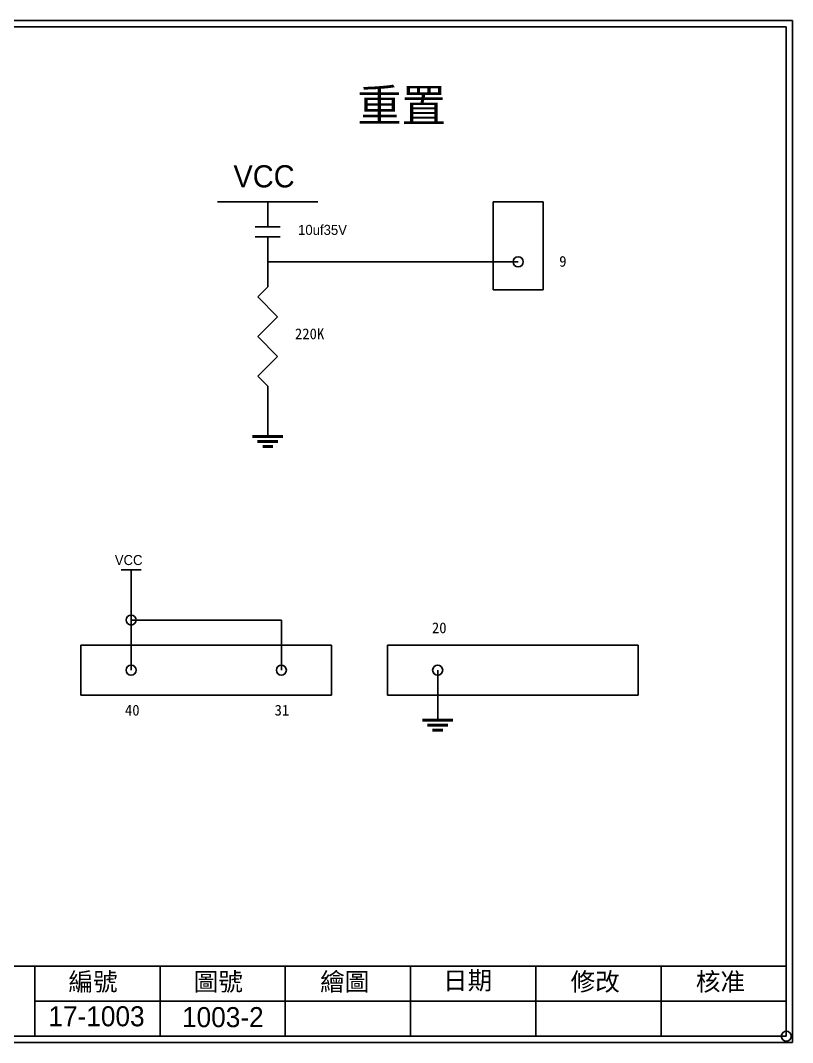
# Model space of a CAD drawing. Extents: x 275 to 562, y 265 to 469.
# Drawn here: x 407.8 to 561.9, y 264.9 to 468.9 of the extents above; entities that cross this region are included whole.
import ezdxf

# ---------------------------------------------------------------- set-up
doc = ezdxf.new("R2010")
doc.units = 0
doc.layers.get('0').update_dxf_attribs({"linetype": 'CONTINUOUS'})
doc.layers.add('圖框層', color=7, linetype='CONTINUOUS')
doc.layers.add('標尺寸層', color=3, linetype='CONTINUOUS')
doc.styles.add('CNS', font='')
doc.styles.add('STSL', font='kaiu.ttf')
doc.styles.get('CNS').set_extended_font_data('PMingLiU')

msp = doc.modelspace()

# ---------------------------------------------------------------- linework, layer by layer
at = {"color": 7}
for centre in [(507.13, 420.75), (429.86, 349.26), (429.86, 339.26), (459.86, 339.26), (491.06, 339.26), (560.65, 266.2)]:
    msp.add_circle(centre, 1, dxfattribs=at)
at = {"layer": '圖框層', "color": 7}
for p, q in [((561.9, 468.91), (274.9, 468.91)), ((560.65, 467.66), (276.15, 467.66)), ((560.65, 266.2), (560.65, 467.66)), ((561.9, 264.95), (561.9, 468.91)), ((276.15, 280.2), (560.65, 280.2)), ((410.65, 266.2), (410.65, 280.2)), ((435.65, 266.2), (435.65, 280.2)), ((460.65, 266.2), (460.65, 280.2)), ((485.65, 266.2), (485.65, 280.2)), ((510.65, 266.2), (510.65, 280.2)), ((535.65, 266.2), (535.65, 280.2)), ((410.65, 273.2), (560.65, 273.2)), ((276.15, 266.2), (560.65, 266.2)), ((274.9, 264.95), (561.9, 264.95))]:
    msp.add_line(p, q, dxfattribs=at)
at = {"layer": '標尺寸層', "color": 0}
for p, q in [((447.13, 432.75), (467.13, 432.75)), ((457.13, 432.75), (457.13, 427.75)), ((502.13, 432.75), (512.13, 432.75)), ((454.63, 427.75), (459.63, 427.75)), ((454.63, 425.75), (459.63, 425.75)), ((457.13, 425.75), (457.13, 415.75)), ((457.13, 420.75), (507.13, 420.75)), ((457.13, 395.91), (457.13, 385.91)), ((429.86, 339.26), (429.86, 359.26)), ((459.86, 349.26), (429.86, 349.26)), ((459.86, 339.26), (459.86, 349.26)), ((419.86, 344.26), (419.86, 334.26)), ((419.86, 344.26), (469.86, 344.26)), ((419.86, 344.26), (429.86, 344.26)), ((459.86, 344.26), (469.86, 344.26)), ((469.86, 344.26), (469.86, 334.26)), ((481.06, 344.26), (481.06, 334.26)), ((481.06, 344.26), (531.06, 344.26)), ((481.06, 344.26), (491.06, 344.26)), ((521.06, 344.26), (531.06, 344.26)), ((531.06, 344.26), (531.06, 334.26)), ((491.06, 339.26), (491.06, 329.26)), ((469.86, 334.26), (419.86, 334.26)), ((531.06, 334.26), (481.06, 334.26))]:
    msp.add_line(p, q, dxfattribs=at)
at = {"layer": '標尺寸層', "color": 7}
for p, q in [((502.13, 432.75), (502.13, 415.17)), ((512.13, 432.75), (512.13, 415.17)), ((455.15, 413.76), (457.13, 415.75)), ((502.13, 415.17), (512.13, 415.17)), ((459.11, 409.8), (455.15, 413.76)), ((455.15, 405.83), (459.11, 409.8)), ((459.11, 401.86), (455.15, 405.83)), ((455.15, 405.83), (457.13, 403.85)), ((455.15, 397.9), (459.11, 401.86)), ((457.13, 395.91), (455.15, 397.9)), ((427.86, 359.26), (431.86, 359.26))]:
    msp.add_line(p, q, dxfattribs=at)
at = {"layer": '標尺寸層', "color": 7, "lineweight": 40}
for p, q in [((454.13, 385.91), (460.13, 385.91)), ((455.13, 384.91), (459.13, 384.91)), ((456.13, 383.91), (458.13, 383.91)), ((488.06, 329.26), (494.06, 329.26)), ((489.06, 328.26), (493.06, 328.26)), ((490.06, 327.26), (492.06, 327.26))]:
    msp.add_line(p, q, dxfattribs=at)

# ---------------------------------------------------------------- texts
at = {"layer": '圖框層', "color": 7, "style": 'STSL'}
for s, height, p in [('9', 2.15, (515.32, 419.77)), ('220K', 2.151, (462.57, 405.3)), ('20', 2.151, (489.91, 346.63)), ('40', 2.151, (428.64, 330.2)), ('31', 2.151, (458.5, 330.2)), ('繪圖', 3.6, (467.59, 275.29)), ('日期', 3.6, (492.12, 275.53)), ('編號', 3.6, (417.36, 275.28)), ('圖號', 3.6, (442.36, 275.28)), ('修改', 3.6, (517.59, 275.29)), ('核准', 3.6, (542.59, 275.29))]:
    msp.add_text(s, height=height, dxfattribs=at).set_placement(p)
at = {"layer": '標尺寸層', "color": 7, "attachment_point": 1, "style": 'CNS'}
for s, width, insert, char_height in [('重置', 21.6352, (475, 455.21), 6.5), ('10uf35V', 20.4143, (463.2, 428.12), 2), ('VCC', 20.4143, (426.62, 362.23), 2), ('\\pt80;17-1003', 18.7487, (413.36, 272.19), 4), ('\\pt80;1003-2', 18.7487, (440.03, 272.02), 4)]:
    msp.add_mtext_dynamic_manual_height_columns(s, width=width, gutter_width=32.5, heights=[0], dxfattribs=dict(at, insert=insert, char_height=char_height))
at = {"layer": '標尺寸層', "color": 0, "insert": (450.29, 440.02), "char_height": 4.425, "attachment_point": 1, "style": 'CNS'}
msp.add_mtext_dynamic_manual_height_columns('VCC', width=22.9419, gutter_width=32.5, heights=[0], dxfattribs=at)

doc.saveas('drawing.dxf')
